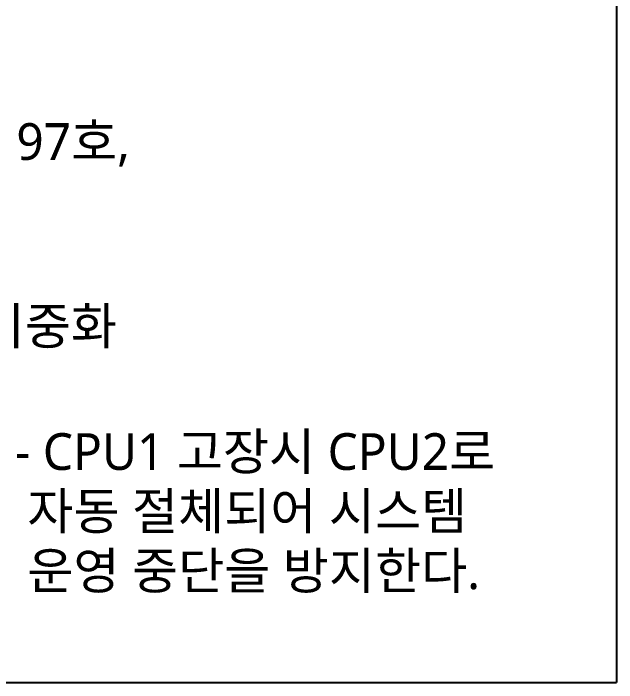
# Model space of a CAD drawing. Header units: millimetres. Extents: x -86 to 11742, y 5229 to 11464.
# Drawn here: x 1189.6 to 1238.9, y 5477.2 to 5531.9 of the extents above; entities that cross this region are included whole.
import ezdxf

# ---------------------------------------------------------------- set-up
doc = ezdxf.new("R2010")
doc.units = ezdxf.units.MM
doc.header["$LTSCALE"] = 5
doc.layers.add('AUTO', color=7, linetype='CONTINUOUS')
doc.styles.add('QQ', font='MALGUN.TTF.TTF')

msp = doc.modelspace()

# ---------------------------------------------------------------- linework, layer by layer
at = {"layer": 'AUTO'}
for p in [(1238.903, 5582.033), (1139.925, 5477.224)]:
    msp.add_line(p, (1238.903, 5477.224), dxfattribs=at)

# ---------------------------------------------------------------- texts
at = {"layer": 'AUTO', "color": 2, "style": 'QQ'}
for s, p in [('조달우수제품 (제2012197호,', (1150.175, 5519.919)), ('ISS에 CPU MODULE 이중화', (1150.175, 5504.851)), (' - CPU1 고장시 CPU2로 ', (1188.759, 5494.597)), ('  자동 절체되어 시스템 ', (1188.759, 5489.732)), ('  운영 중단을 방지한다.', (1188.759, 5484.867))]:
    msp.add_text(s, height=3, dxfattribs=at).set_placement(p)

doc.saveas('drawing.dxf')
